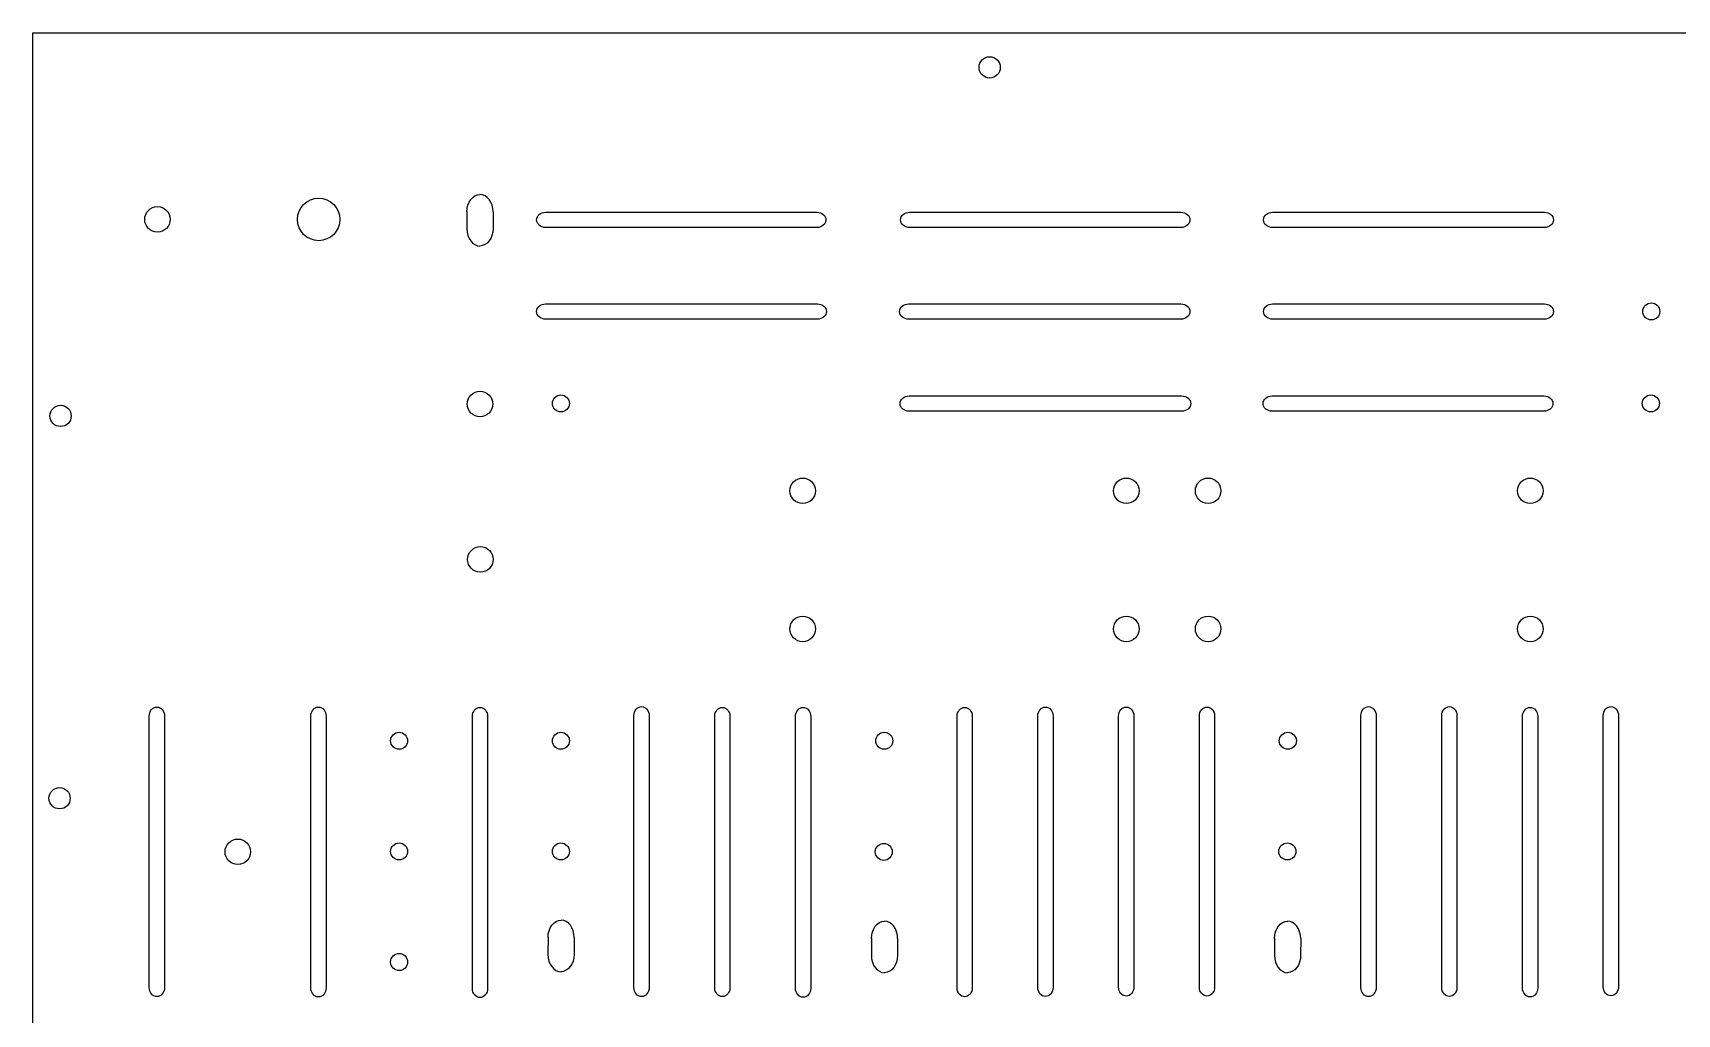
# Model space of a CAD drawing. Header units: millimetres. Extents: x 0 to 760, y 0 to 390.
# Drawn here: x 0 to 386.2, y 159.4 to 390 of the extents above; entities that cross this region are included whole.
import ezdxf

# ---------------------------------------------------------------- set-up
doc = ezdxf.new("R2010")
doc.units = ezdxf.units.MM
doc.layers.get('0').update_dxf_attribs({"linetype": 'CONTINUOUS'})

msp = doc.modelspace()

# ---------------------------------------------------------------- linework, layer by layer
at = {"color": 0}
for p, q in [((0, 0), (0, 390.003)), ((0, 390.003), (760.003, 390.003)), ((227.219, 381.885), (227.219, 381.885)), ((120.437, 347.855), (184.146, 347.855)), ((205.911, 347.855), (269.635, 347.855)), ((291.168, 347.855), (355.004, 347.855)), ((32.2585, 346.177), (32.2585, 346.177)), ((72.1222, 346.177), (72.1222, 346.177)), ((184.146, 344.27), (120.437, 344.27)), ((269.635, 344.27), (205.911, 344.27)), ((355.004, 344.27), (291.168, 344.27)), ((120.424, 326.309), (184.26, 326.309)), ((205.683, 326.309), (269.628, 326.309)), ((291.168, 326.309), (355.004, 326.309)), ((382.118, 324.558), (382.118, 324.558)), ((184.26, 322.723), (120.424, 322.723)), ((269.628, 322.723), (205.683, 322.723)), ((355.004, 322.723), (291.168, 322.723)), ((108.017, 302.794), (108.017, 302.794)), ((126.002, 302.922), (126.002, 302.922)), ((205.803, 304.68), (269.809, 304.68)), ((291.051, 304.68), (354.887, 304.68)), ((382.002, 302.922), (382.002, 302.922)), ((8.9986, 300.011), (8.9986, 300.011)), ((269.809, 301.094), (205.803, 301.094)), ((354.887, 301.094), (291.051, 301.094)), ((183.799, 282.407), (183.799, 282.407)), ((259.822, 282.407), (259.822, 282.407)), ((279.026, 282.407), (279.026, 282.407)), ((354.697, 282.407), (354.697, 282.407)), ((108.106, 266.281), (108.106, 266.281)), ((183.799, 249.951), (183.799, 249.951)), ((259.822, 249.951), (259.822, 249.951)), ((279.026, 249.951), (279.026, 249.951)), ((354.697, 249.951), (354.697, 249.951)), ((27.3348, 165.693), (27.3348, 229.479)), ((30.9204, 229.479), (30.9204, 165.693)), ((65.2791, 165.607), (65.2791, 229.463)), ((68.8647, 229.463), (68.8647, 165.607)), ((103.222, 165.468), (103.222, 229.387)), ((106.806, 229.387), (106.806, 165.468)), ((141.166, 165.695), (141.166, 229.564)), ((144.75, 229.564), (144.75, 165.695)), ((160.139, 165.69), (160.139, 229.38)), ((163.723, 229.38), (163.723, 165.69)), ((179.109, 165.519), (179.109, 229.374)), ((182.695, 229.374), (182.695, 165.519)), ((217.054, 165.637), (217.054, 229.379)), ((220.639, 229.379), (220.639, 165.637)), ((236.025, 165.725), (236.025, 229.467)), ((239.612, 229.467), (239.612, 165.725)), ((254.998, 165.778), (254.998, 229.482)), ((258.582, 229.482), (258.582, 165.778)), ((273.969, 165.778), (273.969, 229.482)), ((277.556, 229.482), (277.556, 165.778)), ((311.912, 165.695), (311.912, 229.564)), ((315.498, 229.564), (315.498, 165.695)), ((330.885, 165.73), (330.885, 229.566)), ((334.472, 229.566), (334.472, 165.73)), ((349.859, 165.604), (349.859, 229.391)), ((353.445, 229.391), (353.445, 165.604)), ((368.829, 165.866), (368.829, 229.57)), ((372.413, 229.57), (372.413, 165.866)), ((88.0195, 223.664), (88.0195, 223.664)), ((126.002, 223.664), (126.002, 223.664)), ((201.967, 223.664), (201.967, 223.664)), ((296.747, 223.664), (296.747, 223.664)), ((8.7629, 210.17), (8.7629, 210.17)), ((51.132, 197.578), (51.132, 197.578)), ((88.0195, 197.677), (88.0195, 197.677)), ((126.002, 197.677), (126.002, 197.677)), ((201.85, 197.558), (201.85, 197.558)), ((296.63, 197.677), (296.63, 197.677)), ((120.99, 177.498), (120.968, 173.492)), ((127.142, 177.475), (127.12, 173.47)), ((196.956, 177.263), (196.933, 173.257)), ((203.108, 177.24), (203.084, 173.236)), ((291.618, 177.263), (291.594, 173.257)), ((297.769, 177.24), (297.746, 173.236)), ((88.0195, 171.688), (88.0195, 171.688))]:
    msp.add_line(p, q, dxfattribs=at)
at = {"color": 7}
for p, q in [((101.94, 348.007), (101.918, 344.001)), ((108.092, 347.985), (108.07, 343.981))]:
    msp.add_line(p, q, dxfattribs=at)
at = {"color": 0}
for points in [[(222.22, 381.885), (222.22, 383.268), (223.339, 384.387), (224.719, 384.387)], [(224.719, 384.387), (226.1, 384.387), (227.219, 383.268), (227.219, 381.885)], [(224.719, 379.388), (223.339, 379.388), (222.22, 380.506), (222.22, 381.885)], [(227.219, 381.885), (227.219, 380.506), (226.1, 379.388), (224.719, 379.388)], [(26.2585, 346.177), (26.2585, 347.833), (27.6021, 349.177), (29.2585, 349.177)], [(29.2585, 349.177), (30.9163, 349.177), (32.2585, 347.833), (32.2585, 346.177)], [(62.1249, 346.177), (62.1249, 348.937), (64.3625, 351.175), (67.1241, 351.175)], [(67.1241, 351.175), (69.8846, 351.175), (72.1222, 348.937), (72.1222, 346.177)], [(118.314, 346.063), (118.314, 347.053), (119.262, 347.855), (120.437, 347.855)], [(184.146, 347.855), (185.317, 347.855), (186.267, 347.053), (186.267, 346.063)], [(203.788, 346.063), (203.788, 347.053), (204.739, 347.855), (205.911, 347.855)], [(269.635, 347.855), (270.808, 347.855), (271.756, 347.053), (271.756, 346.063)], [(289.042, 346.063), (289.042, 347.053), (289.991, 347.855), (291.168, 347.855)], [(355.004, 347.855), (356.179, 347.855), (357.128, 347.053), (357.128, 346.063)], [(29.2585, 343.177), (27.6021, 343.177), (26.2585, 344.521), (26.2585, 346.177)], [(32.2585, 346.177), (32.2585, 344.521), (30.9163, 343.177), (29.2585, 343.177)], [(67.1241, 341.177), (64.3625, 341.177), (62.1249, 343.415), (62.1249, 346.177)], [(72.1222, 346.177), (72.1222, 343.415), (69.8846, 341.177), (67.1241, 341.177)], [(120.437, 344.27), (119.262, 344.27), (118.314, 345.075), (118.314, 346.063)], [(186.267, 346.063), (186.267, 345.075), (185.317, 344.271), (184.146, 344.27)], [(205.911, 344.27), (204.739, 344.27), (203.788, 345.075), (203.788, 346.063)], [(271.756, 346.063), (271.756, 345.075), (270.808, 344.271), (269.635, 344.27)], [(291.168, 344.27), (289.991, 344.27), (289.042, 345.075), (289.042, 346.063)], [(357.128, 346.063), (357.128, 345.075), (356.179, 344.271), (355.004, 344.27)], [(118.298, 324.514), (118.298, 325.504), (119.248, 326.309), (120.424, 326.309)], [(120.424, 322.723), (119.248, 322.723), (118.298, 323.525), (118.298, 324.514)], [(184.26, 326.309), (185.433, 326.309), (186.384, 325.505), (186.384, 324.514)], [(186.384, 324.514), (186.384, 323.525), (185.433, 322.723), (184.26, 322.723)], [(203.553, 324.514), (203.553, 325.504), (204.506, 326.309), (205.683, 326.309)], [(205.683, 322.723), (204.506, 322.723), (203.553, 323.525), (203.553, 324.514)], [(269.628, 326.309), (270.805, 326.309), (271.756, 325.505), (271.756, 324.514)], [(271.756, 324.514), (271.756, 323.525), (270.805, 322.723), (269.628, 322.723)], [(289.042, 324.514), (289.042, 325.504), (289.991, 326.309), (291.168, 326.309)], [(291.168, 322.723), (289.991, 322.723), (289.042, 323.525), (289.042, 324.514)], [(355.004, 326.309), (356.179, 326.309), (357.128, 325.505), (357.128, 324.514)], [(357.128, 324.514), (357.128, 323.525), (356.179, 322.723), (355.004, 322.723)], [(378.118, 324.558), (378.118, 325.664), (379.014, 326.559), (380.118, 326.559)], [(380.118, 322.559), (379.014, 322.559), (378.118, 323.455), (378.118, 324.558)], [(380.118, 326.559), (381.222, 326.559), (382.118, 325.664), (382.118, 324.558)], [(382.118, 324.558), (382.118, 323.455), (381.222, 322.559), (380.118, 322.559)], [(102.018, 302.794), (102.018, 304.45), (103.361, 305.793), (105.018, 305.793)], [(105.018, 305.793), (106.675, 305.793), (108.017, 304.45), (108.017, 302.794)], [(3.999, 300.011), (3.999, 301.392), (5.118, 302.511), (6.4988, 302.511)], [(6.4988, 302.511), (7.8796, 302.511), (8.9986, 301.392), (8.9986, 300.011)], [(105.018, 299.794), (103.361, 299.794), (102.018, 301.136), (102.018, 302.794)], [(108.017, 302.794), (108.017, 301.136), (106.675, 299.794), (105.018, 299.794)], [(122.002, 302.922), (122.002, 304.027), (122.898, 304.921), (124.003, 304.921)], [(124.003, 300.922), (122.898, 300.922), (122.002, 301.818), (122.002, 302.922)], [(124.003, 304.921), (125.107, 304.921), (126.002, 304.027), (126.002, 302.922)], [(126.002, 302.922), (126.002, 301.818), (125.107, 300.922), (124.003, 300.922)], [(203.67, 302.887), (203.67, 303.877), (204.625, 304.68), (205.803, 304.68)], [(205.803, 301.094), (204.625, 301.094), (203.67, 301.897), (203.67, 302.887)], [(269.809, 304.68), (270.986, 304.68), (271.939, 303.878), (271.939, 302.887)], [(271.939, 302.887), (271.939, 301.897), (270.986, 301.094), (269.809, 301.094)], [(288.925, 302.887), (288.925, 303.877), (289.874, 304.68), (291.051, 304.68)], [(291.051, 301.094), (289.874, 301.094), (288.925, 301.897), (288.925, 302.887)], [(354.887, 304.68), (356.062, 304.68), (357.011, 303.878), (357.011, 302.887)], [(357.011, 302.887), (357.011, 301.897), (356.062, 301.094), (354.887, 301.094)], [(378.001, 302.922), (378.001, 304.027), (378.897, 304.921), (380.002, 304.921)], [(380.002, 300.922), (378.897, 300.922), (378.001, 301.818), (378.001, 302.922)], [(380.002, 304.921), (381.106, 304.921), (382.002, 304.027), (382.002, 302.922)], [(382.002, 302.922), (382.002, 301.818), (381.106, 300.922), (380.002, 300.922)], [(6.4988, 297.512), (5.118, 297.512), (3.999, 298.631), (3.999, 300.011)], [(8.9986, 300.011), (8.9986, 298.631), (7.8796, 297.512), (6.4988, 297.512)], [(177.799, 282.407), (177.799, 284.065), (179.142, 285.407), (180.799, 285.407)], [(180.799, 279.407), (179.142, 279.407), (177.799, 280.75), (177.799, 282.407)], [(180.799, 285.407), (182.455, 285.407), (183.799, 284.065), (183.799, 282.407)], [(183.799, 282.407), (183.799, 280.75), (182.455, 279.407), (180.799, 279.407)], [(253.822, 282.407), (253.822, 284.065), (255.166, 285.407), (256.822, 285.407)], [(256.822, 279.407), (255.166, 279.407), (253.822, 280.75), (253.822, 282.407)], [(256.822, 285.407), (258.479, 285.407), (259.822, 284.065), (259.822, 282.407)], [(259.822, 282.407), (259.822, 280.75), (258.479, 279.407), (256.822, 279.407)], [(273.027, 282.407), (273.027, 284.065), (274.37, 285.407), (276.027, 285.407)], [(276.027, 279.407), (274.37, 279.407), (273.027, 280.75), (273.027, 282.407)], [(276.027, 285.407), (277.684, 285.407), (279.026, 284.065), (279.026, 282.407)], [(279.026, 282.407), (279.026, 280.75), (277.684, 279.407), (276.027, 279.407)], [(348.698, 282.407), (348.698, 284.065), (350.041, 285.407), (351.698, 285.407)], [(351.698, 279.407), (350.041, 279.407), (348.698, 280.75), (348.698, 282.407)], [(351.698, 285.407), (353.356, 285.407), (354.697, 284.065), (354.697, 282.407)], [(354.697, 282.407), (354.697, 280.75), (353.356, 279.407), (351.698, 279.407)], [(102.106, 266.281), (102.106, 267.938), (103.449, 269.281), (105.106, 269.281)], [(105.106, 269.281), (106.764, 269.281), (108.106, 267.938), (108.106, 266.281)], [(105.106, 263.281), (103.449, 263.281), (102.106, 264.623), (102.106, 266.281)], [(108.106, 266.281), (108.106, 264.623), (106.764, 263.281), (105.106, 263.281)], [(177.799, 249.951), (177.799, 251.609), (179.142, 252.951), (180.799, 252.951)], [(180.799, 252.951), (182.455, 252.951), (183.799, 251.609), (183.799, 249.951)], [(253.822, 249.951), (253.822, 251.609), (255.166, 252.951), (256.822, 252.951)], [(256.822, 252.951), (258.479, 252.951), (259.822, 251.609), (259.822, 249.951)], [(273.027, 249.951), (273.027, 251.609), (274.37, 252.951), (276.027, 252.951)], [(276.027, 252.951), (277.684, 252.951), (279.026, 251.609), (279.026, 249.951)], [(348.698, 249.951), (348.698, 251.609), (350.041, 252.951), (351.698, 252.951)], [(351.698, 252.951), (353.356, 252.951), (354.697, 251.609), (354.697, 249.951)], [(180.799, 246.952), (179.142, 246.952), (177.799, 248.295), (177.799, 249.951)], [(183.799, 249.951), (183.799, 248.295), (182.455, 246.952), (180.799, 246.952)], [(256.822, 246.952), (255.166, 246.952), (253.822, 248.295), (253.822, 249.951)], [(259.822, 249.951), (259.822, 248.295), (258.479, 246.952), (256.822, 246.952)], [(276.027, 246.952), (274.37, 246.952), (273.027, 248.295), (273.027, 249.951)], [(279.026, 249.951), (279.026, 248.295), (277.684, 246.952), (276.027, 246.952)], [(351.698, 246.952), (350.041, 246.952), (348.698, 248.295), (348.698, 249.951)], [(354.697, 249.951), (354.697, 248.295), (353.356, 246.952), (351.698, 246.952)], [(27.3348, 229.479), (27.3348, 230.651), (28.1368, 231.603), (29.1276, 231.603)], [(29.1276, 231.603), (30.1184, 231.603), (30.9204, 230.651), (30.9204, 229.479)], [(65.2791, 229.463), (65.2791, 230.637), (66.0809, 231.589), (67.0705, 231.589)], [(67.0705, 231.589), (68.0628, 231.589), (68.8647, 230.637), (68.8647, 229.463)], [(103.222, 229.387), (103.222, 230.561), (104.025, 231.515), (105.015, 231.515)], [(105.015, 231.515), (106.005, 231.515), (106.806, 230.561), (106.806, 229.387)], [(141.166, 229.564), (141.166, 230.739), (141.97, 231.691), (142.958, 231.691)], [(142.958, 231.691), (143.949, 231.691), (144.75, 230.739), (144.75, 229.564)], [(160.139, 229.38), (160.139, 230.55), (160.941, 231.501), (161.931, 231.501)], [(161.931, 231.501), (162.92, 231.501), (163.723, 230.55), (163.723, 229.38)], [(179.109, 229.374), (179.109, 230.548), (179.912, 231.501), (180.902, 231.501)], [(180.902, 231.501), (181.893, 231.501), (182.695, 230.548), (182.695, 229.374)], [(217.054, 229.379), (217.054, 230.55), (217.857, 231.501), (218.845, 231.501)], [(218.845, 231.501), (219.836, 231.501), (220.639, 230.55), (220.639, 229.379)], [(236.025, 229.467), (236.025, 230.638), (236.827, 231.589), (237.818, 231.589)], [(237.818, 231.589), (238.809, 231.589), (239.612, 230.638), (239.612, 229.467)], [(254.998, 229.482), (254.998, 230.652), (255.8, 231.603), (256.79, 231.603)], [(256.79, 231.603), (257.779, 231.603), (258.582, 230.652), (258.582, 229.482)], [(273.969, 229.482), (273.969, 230.652), (274.771, 231.603), (275.761, 231.603)], [(275.761, 231.603), (276.753, 231.603), (277.556, 230.652), (277.556, 229.482)], [(311.912, 229.564), (311.912, 230.739), (312.717, 231.691), (313.706, 231.691)], [(313.706, 231.691), (314.696, 231.691), (315.498, 230.739), (315.498, 229.564)], [(330.885, 229.566), (330.885, 230.739), (331.688, 231.691), (332.678, 231.691)], [(332.678, 231.691), (333.669, 231.691), (334.472, 230.739), (334.472, 229.566)], [(349.859, 229.391), (349.859, 230.562), (350.66, 231.515), (351.649, 231.515)], [(351.649, 231.515), (352.64, 231.515), (353.445, 230.562), (353.445, 229.391)], [(368.829, 229.57), (368.829, 230.74), (369.634, 231.691), (370.621, 231.691)], [(370.621, 231.691), (371.613, 231.691), (372.413, 230.74), (372.413, 229.57)], [(84.0204, 223.664), (84.0204, 224.769), (84.9147, 225.665), (86.0199, 225.665)], [(86.0199, 225.665), (87.1252, 225.665), (88.0195, 224.769), (88.0195, 223.664)], [(122.002, 223.664), (122.002, 224.769), (122.898, 225.665), (124.003, 225.665)], [(124.003, 225.665), (125.107, 225.665), (126.002, 224.769), (126.002, 223.664)], [(197.968, 223.664), (197.968, 224.769), (198.862, 225.665), (199.967, 225.665)], [(199.967, 225.665), (201.072, 225.665), (201.967, 224.769), (201.967, 223.664)], [(292.746, 223.664), (292.746, 224.769), (293.642, 225.665), (294.747, 225.665)], [(294.747, 225.665), (295.851, 225.665), (296.747, 224.769), (296.747, 223.664)], [(86.0199, 221.664), (84.9147, 221.664), (84.0204, 222.56), (84.0204, 223.664)], [(88.0195, 223.664), (88.0195, 222.56), (87.1252, 221.664), (86.0199, 221.664)], [(124.003, 221.664), (122.898, 221.664), (122.002, 222.56), (122.002, 223.664)], [(126.002, 223.664), (126.002, 222.56), (125.107, 221.664), (124.003, 221.664)], [(199.967, 221.664), (198.862, 221.664), (197.968, 222.56), (197.968, 223.664)], [(201.967, 223.664), (201.967, 222.56), (201.072, 221.664), (199.967, 221.664)], [(294.747, 221.664), (293.642, 221.664), (292.746, 222.56), (292.746, 223.664)], [(296.747, 223.664), (296.747, 222.56), (295.851, 221.664), (294.747, 221.664)], [(3.7634, 210.17), (3.7634, 211.551), (4.8824, 212.67), (6.2632, 212.67)], [(6.2632, 212.67), (7.644, 212.67), (8.7629, 211.551), (8.7629, 210.17)], [(6.2632, 207.67), (4.8824, 207.67), (3.7634, 208.789), (3.7634, 210.17)], [(8.7629, 210.17), (8.7629, 208.789), (7.644, 207.67), (6.2632, 207.67)], [(45.1323, 197.578), (45.1323, 199.234), (46.4757, 200.577), (48.1323, 200.577)], [(48.1323, 194.578), (46.4757, 194.578), (45.1323, 195.92), (45.1323, 197.578)], [(48.1323, 200.577), (49.79, 200.577), (51.132, 199.234), (51.132, 197.578)], [(51.132, 197.578), (51.132, 195.92), (49.79, 194.578), (48.1323, 194.578)], [(84.0204, 197.677), (84.0204, 198.781), (84.9147, 199.676), (86.0199, 199.676)], [(86.0199, 195.676), (84.9147, 195.676), (84.0204, 196.572), (84.0204, 197.677)], [(86.0199, 199.676), (87.1252, 199.676), (88.0195, 198.781), (88.0195, 197.677)], [(88.0195, 197.677), (88.0195, 196.572), (87.1252, 195.676), (86.0199, 195.676)], [(122.002, 197.677), (122.002, 198.781), (122.898, 199.676), (124.003, 199.676)], [(124.003, 195.677), (122.898, 195.677), (122.002, 196.572), (122.002, 197.677)], [(124.003, 199.676), (125.107, 199.676), (126.002, 198.781), (126.002, 197.677)], [(126.002, 197.677), (126.002, 196.572), (125.107, 195.677), (124.003, 195.677)], [(197.849, 197.558), (197.849, 198.664), (198.745, 199.559), (199.85, 199.559)], [(199.85, 195.559), (198.745, 195.559), (197.849, 196.455), (197.849, 197.558)], [(199.85, 199.559), (200.954, 199.559), (201.85, 198.664), (201.85, 197.558)], [(201.85, 197.558), (201.85, 196.455), (200.954, 195.559), (199.85, 195.559)], [(292.629, 197.677), (292.629, 198.781), (293.525, 199.676), (294.629, 199.676)], [(294.629, 195.676), (293.525, 195.676), (292.629, 196.572), (292.629, 197.677)], [(294.629, 199.676), (295.734, 199.676), (296.63, 198.781), (296.63, 197.677)], [(296.63, 197.677), (296.63, 196.572), (295.734, 195.676), (294.629, 195.676)], [(120.993, 177.454), (120.993, 179.707), (122.375, 181.53), (124.085, 181.53)], [(127.142, 177.433), (127.142, 179.7), (125.76, 181.535), (124.05, 181.535)], [(196.958, 177.219), (196.958, 179.471), (198.341, 181.296), (200.05, 181.296)], [(203.108, 177.199), (203.108, 179.466), (201.724, 181.3), (200.015, 181.3)], [(291.619, 177.219), (291.619, 179.471), (293.003, 181.296), (294.711, 181.296)], [(297.769, 177.199), (297.769, 179.466), (296.386, 181.3), (294.677, 181.3)], [(84.0204, 171.688), (84.0204, 172.794), (84.9147, 173.689), (86.0199, 173.689)], [(86.0199, 169.689), (84.9147, 169.689), (84.0204, 170.585), (84.0204, 171.688)], [(86.0199, 173.689), (87.1252, 173.689), (88.0195, 172.794), (88.0195, 171.688)], [(88.0195, 171.688), (88.0195, 170.585), (87.1252, 169.689), (86.0199, 169.689)], [(120.97, 173.509), (120.97, 171.242), (122.353, 169.408), (124.063, 169.408)], [(127.12, 173.488), (127.12, 171.235), (125.738, 169.412), (124.027, 169.412)], [(196.935, 173.275), (196.935, 171.008), (198.319, 169.174), (200.028, 169.174)], [(203.086, 173.254), (203.086, 171.001), (201.702, 169.178), (199.993, 169.178)], [(291.597, 173.275), (291.597, 171.008), (292.981, 169.174), (294.689, 169.174)], [(297.747, 173.254), (297.747, 171.001), (296.364, 169.178), (294.655, 169.178)], [(29.1276, 163.569), (28.1368, 163.569), (27.3348, 164.52), (27.3348, 165.693)], [(30.9204, 165.693), (30.9204, 164.52), (30.1184, 163.569), (29.1276, 163.569)], [(67.0705, 163.481), (66.0809, 163.481), (65.2791, 164.431), (65.2791, 165.607)], [(68.8647, 165.607), (68.8647, 164.431), (68.0628, 163.481), (67.0705, 163.481)], [(105.015, 163.34), (104.025, 163.34), (103.222, 164.292), (103.222, 165.468)], [(106.806, 165.468), (106.806, 164.292), (106.005, 163.34), (105.015, 163.34)], [(142.958, 163.569), (141.97, 163.569), (141.166, 164.52), (141.166, 165.695)], [(144.75, 165.695), (144.75, 164.52), (143.949, 163.569), (142.958, 163.569)], [(161.931, 163.569), (160.941, 163.569), (160.139, 164.519), (160.139, 165.69)], [(163.723, 165.69), (163.723, 164.519), (162.92, 163.569), (161.931, 163.569)], [(180.902, 163.393), (179.912, 163.393), (179.109, 164.343), (179.109, 165.519)], [(182.695, 165.519), (182.695, 164.343), (181.893, 163.393), (180.902, 163.393)], [(218.845, 163.517), (217.857, 163.517), (217.054, 164.466), (217.054, 165.637)], [(220.639, 165.637), (220.639, 164.466), (219.836, 163.517), (218.845, 163.517)], [(237.818, 163.605), (236.827, 163.605), (236.025, 164.554), (236.025, 165.725)], [(239.612, 165.725), (239.612, 164.554), (238.809, 163.605), (237.818, 163.605)], [(256.79, 163.657), (255.8, 163.657), (254.998, 164.607), (254.998, 165.778)], [(258.582, 165.778), (258.582, 164.607), (257.779, 163.657), (256.79, 163.657)], [(275.761, 163.657), (274.771, 163.657), (273.969, 164.607), (273.969, 165.778)], [(277.556, 165.778), (277.556, 164.607), (276.753, 163.657), (275.761, 163.657)], [(313.706, 163.569), (312.717, 163.569), (311.912, 164.52), (311.912, 165.695)], [(315.498, 165.695), (315.498, 164.52), (314.696, 163.569), (313.706, 163.569)], [(332.678, 163.605), (331.688, 163.605), (330.885, 164.556), (330.885, 165.73)], [(334.472, 165.73), (334.472, 164.556), (333.669, 163.605), (332.678, 163.605)], [(351.649, 163.481), (350.66, 163.481), (349.859, 164.431), (349.859, 165.604)], [(353.445, 165.604), (353.445, 164.431), (352.64, 163.481), (351.649, 163.481)], [(370.621, 163.745), (369.634, 163.745), (368.829, 164.695), (368.829, 165.866)], [(372.413, 165.866), (372.413, 164.695), (371.613, 163.745), (370.621, 163.745)]]:
    msp.add_open_spline(points, degree=3, dxfattribs=at)
at = {"color": 7}
for points in [[(101.943, 347.963), (101.943, 350.216), (103.327, 352.04), (105.035, 352.04)], [(108.093, 347.944), (108.093, 350.211), (106.71, 352.045), (105.001, 352.045)], [(101.921, 344.019), (101.921, 341.752), (103.303, 339.918), (105.013, 339.918)], [(108.071, 343.998), (108.071, 341.745), (106.688, 339.922), (104.977, 339.922)]]:
    msp.add_open_spline(points, degree=3, dxfattribs=at)

doc.saveas('drawing.dxf')
